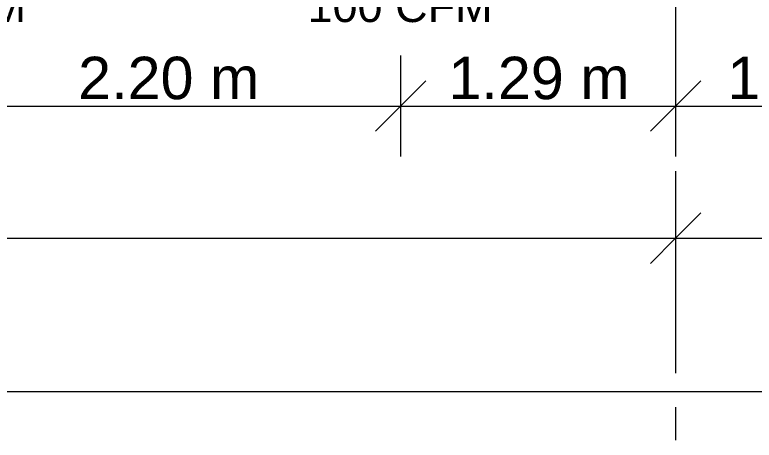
# Model space of a CAD drawing. Header units: metres. Extents: x -2 to 237, y -8 to 52.
# Drawn here: x 22.89 to 26.377, y 7.366 to 9.373 of the extents above; entities that cross this region are included whole.
import ezdxf

# ---------------------------------------------------------------- set-up
doc = ezdxf.new("R2010")
doc.units = ezdxf.units.M
doc.layers.add('HVAC - Ductos', color=5, linetype='Continuous', lineweight=0)
doc.layers.add('PDF3_Text', color=7, linetype='Continuous', lineweight=0)
doc.layers.add('PDF3_Geometry', color=7, linetype='Continuous', lineweight=0, true_color=0xaaaaaa)
doc.styles.add('PDF Helvetica', font='')
doc.styles.get('PDF Helvetica').set_extended_font_data('Helvetica')

msp = doc.modelspace()

# ---------------------------------------------------------------- linework, layer by layer
at = {"layer": 'HVAC - Ductos', "color": 252, "lineweight": 0, "true_color": 0x939598}
for points in [[(24.7092, 9.1814), (24.7092, 8.943), (24.7092, 8.7047)], [(26.0062, 9.1814), (26.0062, 8.943), (26.0062, 8.7047)], [(24.8283, 9.0622), (24.7092, 8.943), (24.59, 8.8238)], [(26.1254, 9.0622), (26.0062, 8.943), (25.887, 8.8238)], [(7.3656, 8.943), (8.9194, 8.943), (11.1194, 8.943), (13.2644, 8.943), (15.602, 8.943), (16.8074, 8.943), (18.1183, 8.943), (20.3183, 8.943), (22.5137, 8.943), (24.7092, 8.943), (26.0062, 8.943), (27.34, 8.943), (29.3934, 8.943), (31.8455, 8.943)], [(26.0062, 8.558), (26.0062, 8.3196), (26.0062, 8.0814)], [(26.1254, 8.4388), (26.0062, 8.3196), (25.887, 8.2005)], [(7.3656, 8.3196), (16.8074, 8.3196), (26.0062, 8.3196), (35.2051, 8.3196), (44.4086, 8.3196), (53.6074, 8.3196), (58.4429, 8.3196)], [(7.3656, 7.5955), (58.4429, 7.5955)]]:
    msp.add_lwpolyline(points, dxfattribs=at)
at = {"layer": 'PDF3_Geometry', "lineweight": 0}
for points in [[(26.0062, 10.1988), (26.0062, 9.2684)], [(26.0062, 9.2684), (26.0062, 8.7918)]]:
    msp.add_lwpolyline(points, dxfattribs=at)
at = {"layer": 'PDF3_Geometry', "color": 252, "lineweight": 0, "true_color": 0x939598}
for points in [[(26.0062, 8.6359), (26.0062, 8.4755)], [(26.0062, 8.3151), (26.0062, 7.6826)], [(26.0062, 7.5222), (26.0062, 7.3663)]]:
    msp.add_lwpolyline(points, dxfattribs=at)

# ---------------------------------------------------------------- texts
at = {"layer": 'PDF3_Text', "lineweight": 0, "char_height": 0.15195, "attachment_point": 4, "style": 'PDF Helvetica'}
for insert in [(22.07, 9.414), (24.2701, 9.414)]:
    msp.add_mtext('100 CFM', dxfattribs=dict(at, insert=insert))
at = {"layer": 'PDF3_Text', "color": 252, "lineweight": 0, "true_color": 0x939598, "char_height": 0.2001, "attachment_point": 4, "style": 'PDF Helvetica'}
for s, insert in [('2.20 m', (23.1884, 9.074)), ('1.29 m', (24.9347, 9.074)), ('1.33 m', (26.2502, 9.074))]:
    msp.add_mtext(s, dxfattribs=dict(at, insert=insert))

doc.saveas('drawing.dxf')
